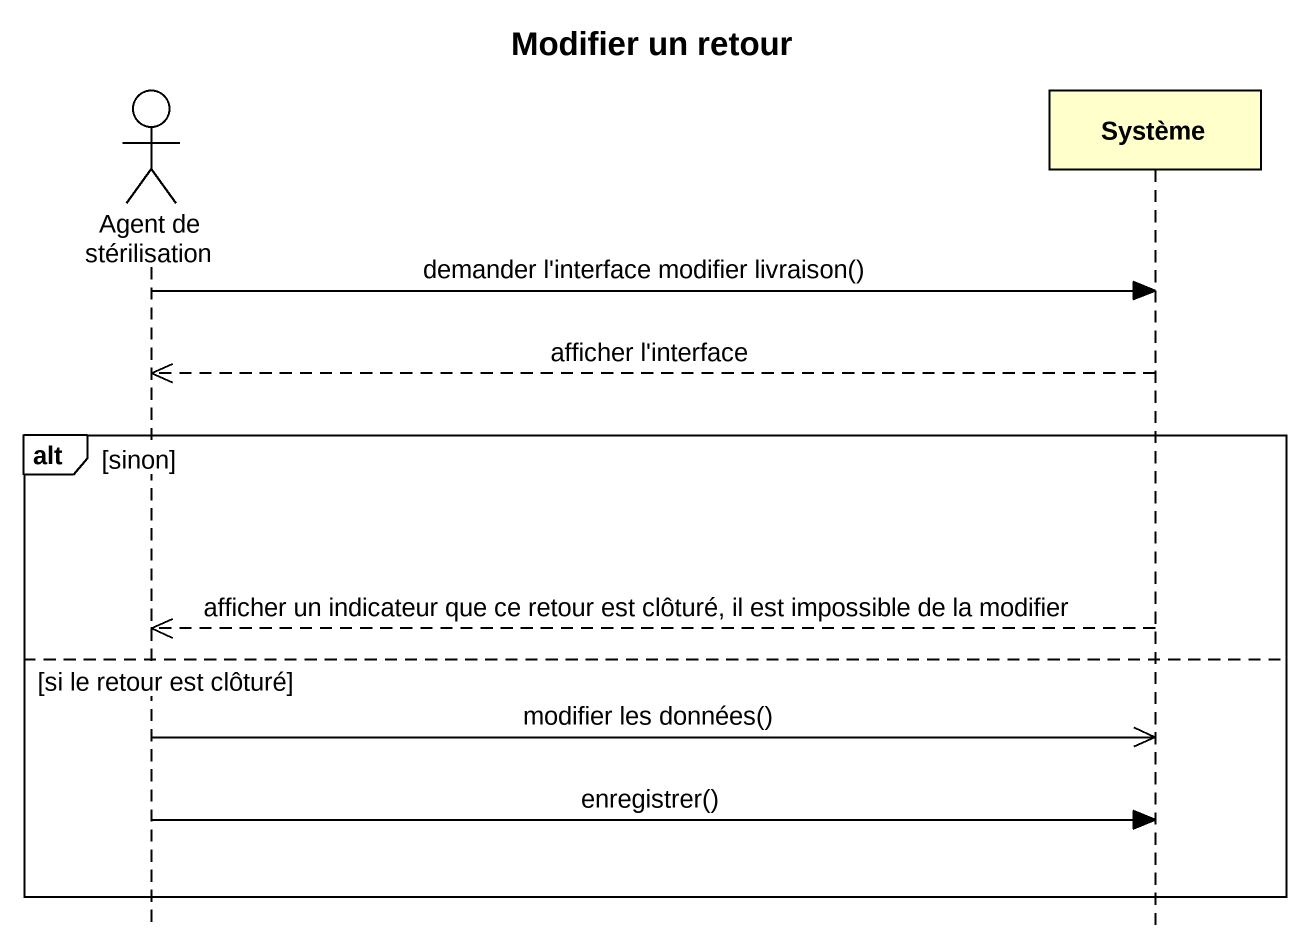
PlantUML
@startuml
title Modifier un retour
hide footbox
actor "Agent de stérilisation" as Agent_de_stérilisation
participant Système

Agent_de_stérilisation -> Système : demander l'interface modifier livraison()
Système -->> Agent_de_stérilisation : afficher l'interface
alt sinon
  Système -->> Agent_de_stérilisation : afficher un indicateur que ce retour est clôturé, il est impossible de la modifier
else si le retour est clôturé
  Agent_de_stérilisation ->> Système : modifier les données()
  Agent_de_stérilisation -> Système : enregistrer()
end
@enduml
